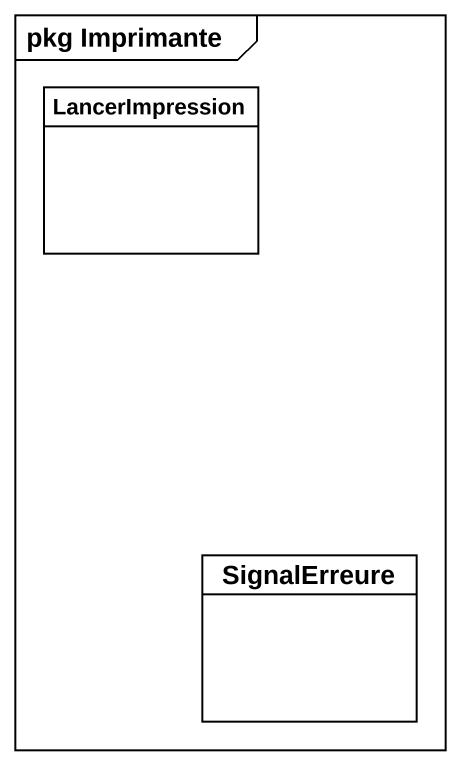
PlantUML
@startuml
mainframe pkg Imprimante
hide circle
hide empty members
class LancerImpression
class SignalErreure
@enduml
